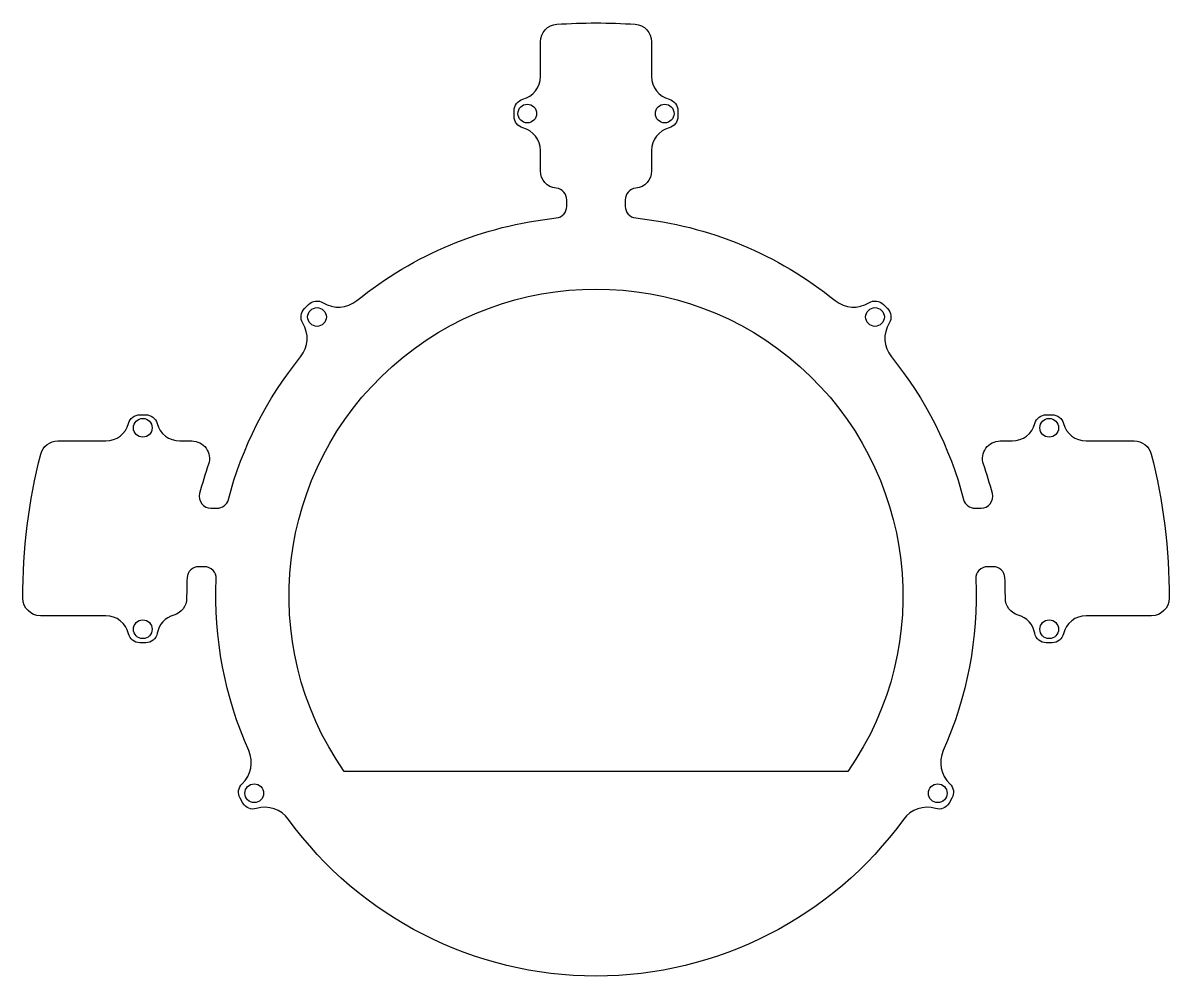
# Model space of a CAD drawing. Header units: millimetres. Extents: x -98 to 98, y -65 to 98.
import ezdxf

# ---------------------------------------------------------------- set-up
doc = ezdxf.new("R2010")
doc.units = ezdxf.units.MM
doc.layers.get('0').update_dxf_attribs({"linetype": 'CONTINUOUS'})

msp = doc.modelspace()

# ---------------------------------------------------------------- linework, layer by layer
for points in [[(-5, 67.74, 0.38517), (-6.8, 69.73, -0.38517), (-9.5, 72.71), (-9.5, 76.19, 0.341999), (-12.5, 80.06, -0.341999), (-14, 82), (-14, 83, -0.341999), (-12.5, 84.94, 0.341999), (-9.5, 88.81), (-9.5, 94.78, -0.394297), (-6.71, 97.77, -0.034251), (6.71, 97.77, -0.394297), (9.5, 94.78), (9.5, 88.81, 0.341999), (12.5, 84.94, -0.341999), (14, 83), (14, 82, -0.341999), (12.5, 80.06, 0.341999), (9.5, 76.19), (9.5, 72.71, -0.38517), (6.8, 69.73, 0.38517), (5, 67.74), (5, 66.63, 0.383879), (6.79, 64.64, -0.145029), (40.91, 50.51, 0.318408), (46.68, 50.14, -0.347466), (49.14, 49.85), (49.85, 49.14, -0.347466), (50.14, 46.68, 0.318408), (50.51, 40.91, -0.106458), (62.87, 16.49, 0.340922), (64.81, 15), (65.84, 15, 0.490314), (67.78, 17.5, 0.01883), (66.27, 22.55, -0.51389), (69.11, 26.52), (71.19, 26.52, 0.341205), (75.06, 29.51, -0.341205), (77, 31), (78, 31, -0.341205), (79.94, 29.51, 0.341205), (83.81, 26.52), (92.04, 26.52, -0.342707), (94.95, 24.26, -0.063613), (98, -0.39, -0.413052), (95, -3.38), (83.84, -3.38, 0.347909), (79.95, -6.46, -0.347909), (78, -8), (77, -8, -0.360432), (75.03, -6.37, 0.284771), (72.19, -3.26, -0.337482), (70, -0.36, 0.012324), (69.93, 3.09, 0.401346), (67.93, 5), (66.93, 5, 0.427394), (64.93, 2.91, -0.116463), (59.38, -26.44, 0.318408), (60.51, -32.11, -0.347466), (60.87, -34.57), (60.37, -35.43, -0.347466), (58.07, -36.35, 0.318408), (52.59, -38.2, -0.509583), (-52.59, -38.2, 0.318408), (-58.07, -36.35, -0.347466), (-60.37, -35.43), (-60.87, -34.57, -0.347466), (-60.51, -32.11, 0.318408), (-59.38, -26.44, -0.116463), (-64.93, 2.91, 0.427394), (-66.93, 5), (-67.93, 5, 0.401346), (-69.93, 3.09, 0.012324), (-70, -0.36, -0.337482), (-72.19, -3.26, 0.284771), (-75.03, -6.37, -0.360432), (-77, -8), (-78, -8, -0.347909), (-79.95, -6.46, 0.347909), (-83.84, -3.38), (-95, -3.38, -0.413052), (-98, -0.39, -0.063613), (-94.95, 24.26, -0.342707), (-92.04, 26.52), (-83.81, 26.52, 0.341205), (-79.94, 29.51, -0.341205), (-78, 31), (-77, 31, -0.341205), (-75.06, 29.51, 0.341205), (-71.19, 26.52), (-69.11, 26.52, -0.51389), (-66.27, 22.55, 0.01883), (-67.78, 17.5, 0.490314), (-65.84, 15), (-64.81, 15, 0.340922), (-62.87, 16.49, -0.106458), (-50.51, 40.91, 0.318408), (-50.14, 46.68, -0.347466), (-49.85, 49.14), (-49.14, 49.85, -0.347466), (-46.68, 50.14, 0.318408), (-40.91, 50.51, -0.145029), (-6.79, 64.64, 0.383879), (-5, 66.63)], [(43.08, -30), (-43.08, -30, -1.914854)]]:
    msp.add_lwpolyline(points, format="xyb", close=True)
for centre in [(-11.75, 82.5), (11.75, 82.5), (-47.71, 47.71), (47.71, 47.71), (-77.5, 28.76), (77.5, 28.76), (-77.5, -5.69), (77.5, -5.69), (-58.44, -33.74), (58.44, -33.74)]:
    msp.add_circle(centre, 1.6)

doc.saveas('drawing.dxf')
